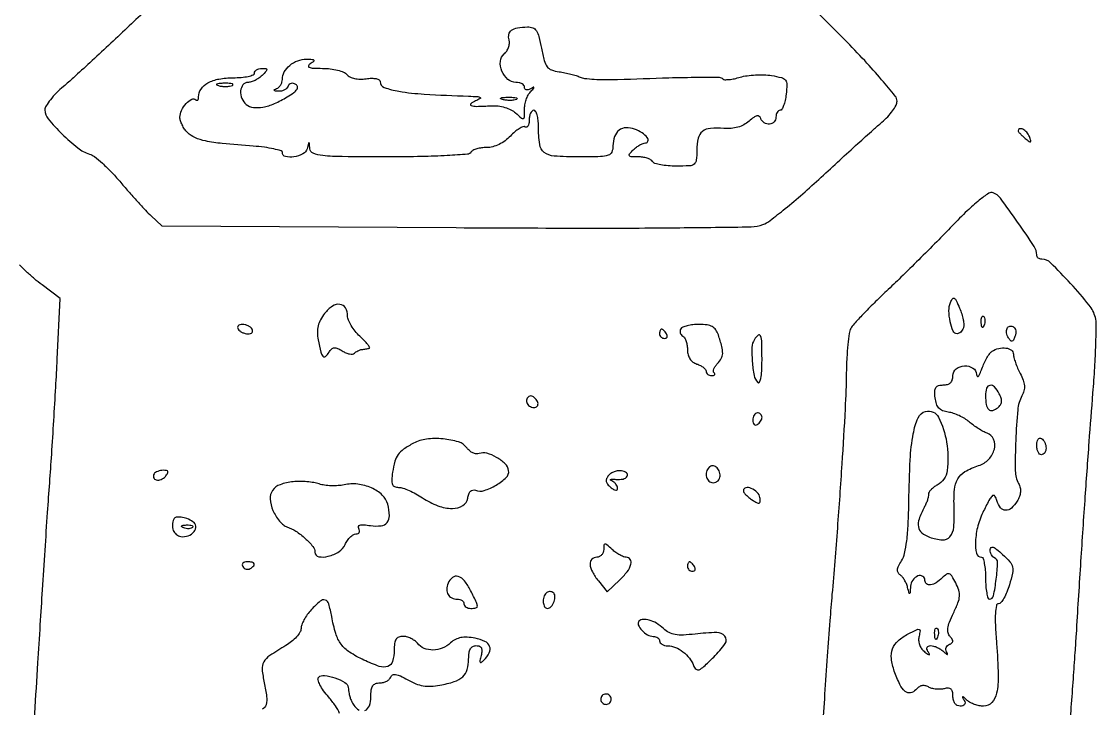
# Model space of a CAD drawing. Extents: x 0 to 5034, y 0 to 2560.
# Drawn here: x 1904 to 2134.8, y 607.5 to 755.1 of the extents above; entities that cross this region are included whole.
import ezdxf

# ---------------------------------------------------------------- set-up
doc = ezdxf.new("R2010")
doc.units = 0

msp = doc.modelspace()

# ---------------------------------------------------------------- linework, layer by layer
for points in [[(1930.493489, 757.257315, 0.007767), (1926.641687, 753.699961, -0.002122), (1922.651989, 749.930911, -0.002153), (1918.649181, 746.213729, -0.002093), (1915.139349, 743.009419, -0.008829), (1912.992791, 741.134011, 0.022676), (1911.464219, 739.722032, 0.027603), (1910.172882, 738.26297, 0.027997), (1909.245701, 736.945709, 0.140244), (1909, 736.086959, 0.176241), (1909.698402, 734.167123, 0.022997), (1912.693003, 730.912315, 0.026536), (1916.051706, 727.91883, 0.096381), (1918.572752, 726.597558, -0.093317), (1919.641266, 726.045802, -0.017473), (1921.337137, 724.624043, -0.018155), (1923.22574, 722.796574, -0.015727), (1925.072752, 720.749596, 0.004537), (1926.936883, 718.588317, 0.004275), (1928.876828, 716.417691, 0.004253), (1930.628451, 714.523811, 0.0148), (1931.805811, 713.344333), (1934.111622, 711.167211), (1997.305811, 710.799092, 0.001083), (2025.354607, 710.696471, 0.002902), (2045.331442, 710.782598, 0.001276), (2060.664741, 710.976831, 0.088304), (2063.186947, 711.465486, 0.071059), (2064.734749, 712.330047, 0.007654), (2067.967187, 714.873059, 0.009282), (2071.732666, 718.047639, 0.007351), (2075.686947, 721.613013, -0.001445), (2079.682219, 725.301824, -0.001592), (2083.572103, 728.849805, -0.00148), (2086.913989, 731.860548, -0.008111), (2088.75, 733.451906, 0.0294), (2089.993857, 734.626344, 0.032649), (2091.045312, 735.900219, 0.034596), (2091.784747, 737.091252, 0.122212), (2092, 737.958757, 0.171724), (2091.607753, 739.067162, 0.006195), (2088.695312, 742.57695, 0.010743), (2085.060781, 746.666729, 0.007257), (2080.75, 751.179331), (2069.5, 762.618937)], [(2128.981369, 602, 0.000861), (2129.419201, 607.754919, 0.000713), (2129.866116, 613.884375, 0.00072), (2130.259704, 619.504586, 0.00194), (2130.518151, 623.5, -0.000904), (2131.440525, 638.233373, -0.00106), (2132.37017, 652.202952, -0.00115), (2133.263994, 664.794309, -0.00197), (2134.075097, 675.292688, 0.00539), (2134.459427, 680.75331, 0.007056), (2134.68634, 685.750802, 0.005346), (2134.772271, 689.927864, 0.064033), (2134.58275, 691.526321, 0.109565), (2133.273244, 694.141952, 0.015143), (2129.273236, 698.770262, 0.011621), (2124.972708, 703.23888, 0.197854), (2123.124561, 704, -0.081217), (2122.695038, 704.070233, -0.091869), (2122.33034, 704.272978, -0.100705), (2122.086497, 704.57485, -0.120256), (2122, 704.929286, 0.146346), (2121.456789, 706.745448, 0.007164), (2117.899272, 711.995019, 0.007289), (2114.196566, 717.132585, 0.142279), (2112.655205, 718.302069, 0.243797), (2111.680596, 718.192594, 0.022408), (2109.657945, 716.702521, 0.021935), (2107.066259, 714.412875, 0.009715), (2103.842058, 711.179032, -0.003666), (2100.530903, 707.776627, -0.00238), (2096.655887, 703.889969, -0.002393), (2092.836272, 700.13132, -0.004543), (2089.719779, 697.148521, 0.005983), (2087.067871, 694.595705, 0.007651), (2084.690162, 692.178536, 0.006096), (2082.759852, 690.105141, 0.062571), (2082.08768, 689.148521, 0.085389), (2081.739985, 688.089253, 0.010763), (2081.437743, 685.689211, 0.012388), (2081.209048, 682.799401, 0.009996), (2081.102542, 679.68709, -0.009669), (2080.841219, 671.901554, -0.002883), (2080.144193, 660.031853, -0.002798), (2079.179376, 646.274725, -0.002498), (2078.026192, 632, 0.002588), (2077.572538, 626.371947, 0.001064), (2077.013243, 618.7375, 0.001053), (2076.447722, 610.54207, 0.001351), (2075.963705, 603, -0.000922)], [(1903.797366, 560.5), (1905.392489, 584.5, 0.00034), (1906.078709, 594.932089, 0.000254), (1906.822209, 606.44375, 0.000256), (1907.512122, 617.297806, 0.000583), (1908.01966, 625.5, -0.000803), (1908.486681, 632.99374, -0.000555), (1909.038183, 641.471875, -0.00056), (1909.586415, 649.619097, -0.00115), (1910.037712, 656, 0.001889), (1910.460966, 662.112805, 0.00114), (1910.918687, 669.360259, 0.001142), (1911.340572, 676.562647, 0.002002), (1911.652174, 682.524287), (1912.280632, 695.548573), (1908.390316, 698.493778, -0.014487), (1906.756688, 699.806683, -0.011439), (1905.064853, 701.317166, -0.011604), (1903.557743, 702.792996, -0.027963)], [(1977.733213, 607.05444, 0.199597), (1978.675851, 608.102624, 0.084806), (1979, 610, -0.030982), (1979.091598, 611.47682, -0.111619), (1979.409722, 612.358696, -0.162596), (1979.997497, 612.833911, -0.089622), (1980.916667, 613, 0.060615), (1981.6824, 613.093173, 0.061417), (1982.39982, 613.367188, 0.067618), (1982.963546, 613.771815, 0.119091), (1983.274211, 614.25, -0.190455), (1983.678405, 614.71507, -0.16168), (1984.32501, 614.81831, -0.073142), (1985.340047, 614.495088, -0.016926), (1986.927894, 613.651907, 0.035387), (1988.646011, 612.819289, 0.053478), (1990.245022, 612.370436, 0.053244), (1991.908035, 612.26983, 0.034705), (1993.82035, 612.491393, 0.032683), (1996.904924, 613.279253, 0.106289), (1998.718401, 614.334988, 0.137569), (1999.676729, 615.869017, 0.071364), (2000, 618.122445, -0.035291), (2000.091937, 619.423393, -0.092956), (2000.390452, 620.305008, -0.138293), (2000.900347, 620.813571, -0.128004), (2001.616631, 621, -0.089569), (2002.325014, 620.872075, -0.191242), (2002.730729, 620.505144, -0.138658), (2002.849619, 619.859399, -0.040595), (2002.672581, 618.85595, 0.012787), (2002.426918, 617.807721, 0.18218), (2002.485514, 617.434604, 0.45153), (2002.715342, 617.38649, 0.035894), (2003.245827, 617.845827, 0.07792), (2004.427758, 619.467311, 0.216094), (2004.494865, 620.844071, 0.192392), (2003.483838, 621.914044, 0.062112), (2001.367421, 622.59085, 0.031443), (1999.667113, 622.800326, 0.060893), (1998.302103, 622.715698, 0.072223), (1997.157415, 622.326491, 0.066), (1996.131266, 621.618794, -0.08521), (1994.338602, 620.480964, -0.095007), (1992.336348, 620.062353, -0.103425), (1990.456332, 620.422866, -0.121212), (1989, 621.5, 0.063393), (1988.385461, 622.074176, 0.044279), (1987.569265, 622.559375, 0.044533), (1986.687666, 622.890037, 0.067559), (1985.877555, 623, 0.0931), (1984.988127, 622.83294, 0.159144), (1984.409603, 622.358403, 0.110099), (1984.09263, 621.486997, 0.0324), (1984, 620.059017, -0.065836), (1983.67757, 617.620905, -0.251843), (1982.661023, 616.543603, -0.164132), (1980.819654, 616.551673, -0.027422), (1977.496375, 617.8967, -0.033881), (1974.430979, 619.599875, -0.090151), (1972.614072, 621.308506, -0.085844), (1971.465026, 623.598758, -0.028796), (1970.586312, 627.25, 0.023462), (1969.957675, 629.990225, 0.251033), (1969.194013, 630.786769, 0.263247), (1968.136127, 630.572057, 0.025393), (1966.174314, 628.685549, 0.032812), (1965.342222, 627.674458, 0.031667), (1964.638705, 626.55152, 0.033285), (1964.149334, 625.483954, 0.091068), (1964, 624.67085, -0.138886), (1963.777313, 623.884626, -0.04471), (1963.045312, 622.904287, -0.04062), (1961.993712, 621.90706, -0.035689), (1960.75, 621.044598, 0.014083), (1957.277384, 618.852239, 0.114885), (1956.005511, 617.488971, 0.155008), (1955.655716, 615.882496, 0.031971), (1956.114609, 612.98543, -0.023694), (1956.624594, 610.077902, -0.100059), (1956.495824, 608.321864, -0.192443), (1955.763559, 607.364374, -0.135232)], [(1972.296017, 606.410911, 0.051579), (1971.375235, 608.098138, 0.029952), (1969.953966, 609.919939, -0.024287), (1968.839243, 611.315927, -0.040275), (1968.05877, 612.603988, -0.049104), (1967.658873, 613.646966, -0.269612), (1967.8071, 614.2071, -0.236552), (1969.015062, 614.608523, -0.04725), (1971.290089, 614.056217, -0.047251), (1973.421204, 613.08651, -0.236243), (1974.125, 612.024751, 0.011023), (1974.315055, 610.708738, 0.035557), (1974.522105, 609.849849, 0.042688), (1974.826615, 609.115242, 0.021865), (1975.32433, 608.25, 0.118209), (1976.500621, 607.109984, 0.249694)]]:
    msp.add_lwpolyline(points, format="xyb")
for points in [[(2015.64182, 749.333065, 0.016922), (2016.225832, 746.667602, 0.09843), (2016.842876, 745.376289, 0.146514), (2017.788499, 744.675391, 0.053576), (2019.422938, 744.275695, -0.015594), (2020.657644, 744.071398, -0.013137), (2021.950525, 743.780337, -0.01334), (2023.116831, 743.452039, -0.035418), (2023.922938, 743.137642, 0.082707), (2024.900016, 742.859174, 0.012306), (2026.946113, 742.678671, 0.013567), (2029.395739, 742.58984, 0.011314), (2032, 742.625033, -0.001394), (2043.004724, 742.992188, -0.006328), (2049.419625, 743.107069, -0.004457), (2053.765437, 743.091147, -0.195646), (2054.589694, 742.743639, 0.197585), (2054.987382, 742.57772, 0.026103), (2055.918372, 742.621589, 0.027038), (2057.068421, 742.799334, 0.019606), (2058.325273, 743.115727, -0.037078), (2059.79708, 743.432042, -0.021172), (2061.608186, 743.605046, -0.021057), (2063.455201, 743.624972, -0.032559), (2065.04302, 743.471405, -0.021454), (2067.178023, 743.028804, -0.166722), (2068.018181, 742.481097, -0.172944), (2068.329071, 741.543504, -0.023477), (2068.183614, 739.447071, -0.024006), (2067.964754, 738.126348, -0.036677), (2067.637789, 737.012577, -0.041149), (2067.260592, 736.213676, -0.268011), (2066.890594, 736, 0.164855), (2066.55086, 735.884857, 0.095654), (2066.261612, 735.559375, 0.076716), (2066.066134, 735.073721, 0.057446), (2066, 734.5, -0.195258), (2065.595175, 733.502883, -0.18279), (2064.595971, 733.035062, -0.164566), (2063.454515, 733.326424, -0.166048), (2062.729433, 734.25, 0.15139), (2062.397045, 734.699255, 0.218953), (2061.920583, 734.796936, 0.101542), (2061.231813, 734.479982, 0.022981), (2060.22517, 733.66657, -0.059667), (2059.125732, 732.904051, -0.052292), (2057.828097, 732.381684, -0.049263), (2056.374926, 732.117594, -0.041841), (2054.814671, 732.121196, 0.041899), (2051.907677, 732.127572, 0.150154), (2050.202391, 731.447174, 0.168591), (2049.287354, 729.984532, 0.056308), (2049, 727.440983, -0.024918), (2048.892424, 725.283761, -0.20582), (2048.427346, 724.443706, -0.153605), (2047.419692, 724.070882, -0.012387), (2044.559017, 724, -0.02093), (2042.813184, 724.073113, -0.027868), (2041.241025, 724.29375, -0.027581), (2039.999702, 724.611109, -0.179846), (2039.5, 725, 0.133107), (2039.089218, 725.384655, 0.044707), (2038.325493, 725.70625, 0.040741), (2037.376577, 725.926192, 0.036597), (2036.369554, 726, -0.012069), (2034.907303, 726.035302, -0.236468), (2034.525878, 726.25, -0.336607), (2034.546588, 726.621571, -0.020085), (2035.357143, 727.5, -0.033818), (2036.014549, 728.074022, -0.032993), (2036.748586, 728.559375, -0.03482), (2037.449512, 728.896788, -0.095042), (2037.987588, 729, 0.331026), (2038.514317, 729.391636, 0.245213), (2038.373165, 730.130243, 0.083003), (2037.244289, 731.151533, 0.051842), (2035.647673, 731.954912, 0.099644), (2033.804338, 732.259888, 0.156593), (2032.306571, 731.721068, 0.146375), (2031.335791, 730.373023, 0.083551), (2031, 728.377555, -0.09914), (2030.729356, 727.02601, -0.219523), (2029.972625, 726.330399, -0.072628), (2028.298125, 726.049597, -0.005286), (2023.606989, 726, -0.016006), (2018.355068, 726.168163, -0.14828), (2016.250763, 726.956461, -0.199273), (2015.256611, 728.674574, -0.032803), (2015, 732.581787, 0.027684), (2014.927428, 733.891518, 0.043503), (2014.70625, 734.9959, 0.053878), (2014.385456, 735.771328, 0.274306), (2014, 736, 0.195654), (2013.618015, 735.844577, 0.086673), (2013.29375, 735.395164, 0.066561), (2013.073608, 734.729059, 0.0466), (2013, 733.940983, -0.040295), (2012.939247, 733.188356, -0.087243), (2012.748949, 732.64196, -0.163827), (2012.468253, 732.38728, -0.246214), (2012.14536, 732.410163, 0.234443), (2011.665427, 732.454928, 0.045342), (2010.860366, 732.05788, 0.03964), (2009.921851, 731.376401, 0.027338), (2008.971046, 730.46918, -0.046714), (2007.841027, 729.471563, -0.044516), (2006.527778, 728.682727, -0.04655), (2005.163918, 728.171065, -0.066567), (2003.884703, 728, 0.033325), (2002.780326, 727.926311, 0.038525), (2001.749196, 727.70625, 0.042099), (2000.924926, 727.385197, 0.141343), (2000.5, 727, -0.239746), (1999.784922, 726.564907, -0.004779), (1995.411477, 726.273878, -0.009511), (1989.917736, 726.065743, -0.004711), (1982.940983, 726, -0.002259), (1972.831615, 726.045665, -0.023306), (1968.668315, 726.277537, -0.067306), (1966.597973, 726.776837, -0.291225), (1965.883999, 727.75, 0.002113), (1965.801199, 728.923939, 0.392517), (1965.719237, 729, 0.339035), (1965.622879, 728.926177, 0.001923), (1965.310674, 727.75, -0.213496), (1964.420854, 726.641245, -0.079622), (1962.47874, 726.008575, -0.096212), (1960.668624, 726.073441, -0.349002), (1960, 726.914673, 0.331716), (1959.715268, 727.296628, 0.017828), (1958.164062, 727.699277, 0.022082), (1956.145863, 728.054357, 0.013661), (1953.75, 728.30123, -0.004979), (1947.060176, 728.873374, -0.027266), (1943.474273, 729.414571, -0.052644), (1941.23025, 730.132159, -0.092943), (1939.630282, 731.226861, -0.044145), (1939.00637, 731.971871, -0.036722), (1938.478895, 732.860837, -0.038191), (1938.116451, 733.75331, -0.07751), (1938, 734.5, -0.115492), (1938.341134, 735.957179, -0.067364), (1939.3512, 737.451303, -0.081823), (1940.529641, 738.401408, -0.337129), (1941.380952, 738.285714, 0.138892), (1941.615391, 738.15477, 0.260344), (1941.818155, 738.212202, 0.14801), (1941.957067, 738.471692, 0.049446), (1942, 738.904762, -0.157272), (1942.537664, 740.571831, -0.111204), (1944.020307, 741.886241, -0.081193), (1946.3782, 742.725083, -0.044972), (1949.428571, 743, 0.020614), (1951.180729, 743.07227, 0.03324), (1952.657143, 743.29375, 0.036106), (1953.730901, 743.611297, 0.312373), (1954, 744, -0.154765), (1954.120948, 744.381386, -0.09778), (1954.461607, 744.70625, -0.080164), (1954.97055, 744.925485, -0.061768), (1955.571429, 745, -0.025528), (1956.436048, 744.955828, -0.371025), (1956.630952, 744.75, -0.200518), (1956.50242, 744.395911, -0.010352), (1955.642857, 743.5, -0.045706), (1954.953005, 742.925927, -0.037117), (1954.121875, 742.440625, -0.03846), (1953.281635, 742.107533, -0.075276), (1952.571429, 742, 0.236903), (1951.529191, 741.476819, 0.144187), (1951.041077, 740.155804, 0.113409), (1951.302498, 738.518336, 0.12908), (1952.25, 737.248152, 0.140872), (1953.767123, 736.618767, 0.074276), (1955.822031, 736.690585, 0.057363), (1958.289193, 737.44787, 0.033503), (1961.037043, 738.876333, 0.019399), (1962.448326, 739.811432, 0.086004), (1963.142606, 740.519956, 0.215764), (1963.244635, 741.084993, 0.195135), (1962.892101, 741.566685, 0.076607), (1962.361728, 741.791335, 0.119928), (1961.868624, 741.795786, 0.138122), (1961.47609, 741.5792, 0.118131), (1961.225684, 741.177051, -0.116701), (1960.95095, 740.733046, -0.073734), (1960.459003, 740.36895, -0.06747), (1959.833123, 740.136786, -0.067051), (1959.166667, 740.078947, -0.019378), (1958.502419, 740.13627, -0.209411), (1958.276265, 740.271124, -0.436971), (1958.31184, 740.443361, -0.039934), (1958.75, 740.662281, 0.091625), (1959.227939, 740.966114, 0.065467), (1959.632812, 741.455631, 0.063796), (1959.906632, 742.048182, 0.076512), (1960, 742.654762, -0.129502), (1960.415984, 744.233921, -0.090061), (1961.602592, 745.657739, -0.084201), (1963.300745, 746.649016, -0.092), (1965.178571, 746.984687, -0.011259), (1966.402599, 746.949041, -0.208942), (1966.740979, 746.779876, -0.419924), (1966.714457, 746.515214, -0.025521), (1966, 746, 0.145259), (1965.628378, 745.566384, 0.432345), (1965.762892, 745.244729, 0.078826), (1966.657584, 745.06222, 0.010049), (1968.627555, 745.015313, -0.029355), (1970.28855, 744.911526, -0.03265), (1971.866784, 744.61393, -0.034598), (1973.159694, 744.184297, -0.12263), (1973.858575, 743.670407, 0.110257), (1974.511194, 743.165531, 0.056811), (1975.494729, 742.833784, 0.049584), (1976.689709, 742.698501, 0.039864), (1977.981019, 742.783906, -0.03057), (1979.165516, 742.884364, -0.055215), (1980.134414, 742.800022, -0.080646), (1980.781121, 742.558007, -0.269172), (1981, 742.180887, 0.313897), (1981.87826, 740.919767, 0.047543), (1985.016562, 740.087756, 0.026532), (1990.468313, 739.479635, 0.005655), (2000, 739.033942, -0.005739), (2001.948962, 738.942484, -0.134205), (2002.468591, 738.767289, -0.55662), (2002.459024, 738.509039, -0.025375), (2001.5, 738.025254, 0.060639), (2000.464049, 737.407653, 0.605978), (2000.532934, 737.023735, 0.082702), (2001.738282, 736.855565, 0.007259), (2004.82907, 736.982113, -0.04354), (2006.306432, 736.935431, -0.042303), (2007.768194, 736.634291, -0.0446), (2009.073073, 736.117842, -0.067492), (2010.07907, 735.428442, 0.009724), (2011.322389, 734.346483, 0.269696), (2011.731414, 734.27635, 0.300607), (2011.964609, 734.596368, 0.011425), (2012, 736.145012, -0.044192), (2012.091989, 737.183765, -0.035268), (2012.367188, 738.274442, -0.036416), (2012.770548, 739.254422, -0.071348), (2013.25, 739.946704, 0.004358), (2013.924927, 740.686678, 0.184745), (2014, 740.882924, 0.561535), (2013.904697, 740.941025, 0.009535), (2013.25, 740.587687, -0.065956), (2012.771491, 740.395318, -0.132257), (2012.367188, 740.400358, -0.182297), (2012.101717, 740.596402, -0.144512), (2012, 740.940983, 0.169442), (2011.859031, 741.345019, 0.094538), (2011.459651, 741.688914, 0.075165), (2010.864163, 741.921474, 0.055626), (2010.160515, 742, -0.18208), (2008.425238, 742.653587, -0.114689), (2007.148424, 744.43457, -0.118986), (2006.81505, 746.543895, -0.20218), (2007.625561, 748.104206, 0.075884), (2008.169777, 748.71651, 0.060396), (2008.558346, 749.511812, 0.061435), (2008.740362, 750.361151, 0.086256), (2008.675681, 751.132196, -0.115587), (2008.644528, 752.347653, -0.190615), (2009.201126, 753.194912, -0.114108), (2010.464759, 753.707868, -0.030394), (2012.64182, 753.921053, -0.102709), (2013.773492, 753.72929, -0.156034), (2014.541671, 753.105387, -0.083623), (2015.100923, 751.826507, -0.015884)], [(1946.269032, 741.307009, 0.037336), (1947.036634, 741.167106, 0.029507), (1947.880008, 741.127736, 0.030339), (1948.671085, 741.185595, 0.06278), (1949.269032, 741.344063, 0.31318), (1949.386009, 741.52287, 0.333666), (1949.257153, 741.684921, 0.052471), (1948.580113, 741.787295, 0.014395), (1947.5, 741.805051, 0.012823), (1946.431793, 741.764444, 0.080377), (1945.900903, 741.643467, 0.597527), (1945.883358, 741.48334, 0.087174)], [(2010.269032, 738.344063, -0.06278), (2009.671085, 738.185595, -0.030339), (2008.880008, 738.127736, -0.029507), (2008.036634, 738.167106, -0.037336), (2007.269032, 738.307009, -0.087174), (2006.883358, 738.48334, -0.597527), (2006.900903, 738.643467, -0.080377), (2007.431793, 738.764444, -0.012823), (2008.5, 738.805051, -0.014395), (2009.580113, 738.787295, -0.052471), (2010.257153, 738.684921, -0.333666), (2010.386009, 738.52287, -0.31318)], [(2118, 731.622445, 0.172995), (2118.07509, 731.411909, 0.015689), (2118.44735, 730.984529, 0.018888), (2118.939562, 730.492636, 0.013646), (2119.522892, 729.981001, 0.008807), (2120.382614, 729.292701, 0.27071), (2120.644403, 729.258808, 0.389672), (2120.735322, 729.458284, 0.012731), (2120.415903, 730.358556, 0.091143), (2119.856754, 731.274265, 0.089947), (2119.00624, 731.936277, 0.178047), (2118.321922, 732.025462, 0.350363)], [(2106.241557, 689.25, -0.057362), (2106.0023, 688.77199, -0.059455), (2105.66311, 688.367188, -0.066032), (2105.280111, 688.092186, -0.123331), (2104.912063, 688, -0.301491), (2104.055666, 688.568024, -0.047386), (2103.417055, 690.597936, -0.047891), (2103.148003, 692.939827, -0.098629), (2103.473157, 694.747764, -0.056101), (2103.889192, 695.534076, -0.405164), (2104.270124, 695.612151, -0.140947), (2104.702494, 695.122157, -0.010798), (2105.42955, 693.5, -0.025279), (2105.88117, 692.25976, -0.027477), (2106.190937, 691.014063, -0.028424), (2106.335116, 689.92776, -0.106548)], [(1969.078225, 692.372317, 0.041937), (1968.178798, 691.007526, 0.064925), (1967.670134, 689.692948, 0.064952), (1967.515708, 688.292291, 0.042012), (1967.685077, 686.667819, 0.010718), (1968.235614, 684.075886, 0.124248), (1968.709295, 683.161477, 0.415366), (1969.26719, 683.128946, 0.071415), (1970.02386, 684.02896, -0.062622), (1970.578192, 684.71224, -0.16801), (1971.139399, 684.970453, -0.131413), (1971.834356, 684.856149, -0.032587), (1972.861676, 684.308855, 0.03964), (1973.648451, 683.903834, 0.051837), (1974.422608, 683.670633, 0.062106), (1975.073614, 683.628289, 0.183597), (1975.475522, 683.808855, -0.047532), (1975.807049, 684.082703, -0.031434), (1976.232914, 684.333695, -0.031605), (1976.681982, 684.527024, -0.052), (1977.083333, 684.625, 0.003314), (1977.48154, 684.681992, 0.002463), (1977.920498, 684.75, 0.002489), (1978.333976, 684.818261, 0.005634), (1978.646023, 684.875, 0.515423), (1978.736023, 685.072362, 0.034007), (1978.325007, 685.68363, 0.027004), (1977.615858, 686.502124, 0.013863), (1976.646023, 687.452251, -0.035496), (1975.63348, 688.533872, -0.034848), (1974.777269, 689.754252, -0.036966), (1974.182955, 690.929389, -0.098903), (1974, 691.845262, 0.130798), (1973.546095, 693.550716, 0.240449), (1972.372593, 694.317243, 0.176654), (1970.73518, 693.911295, 0.078048)], [(2110.683114, 689.8125, -0.054073), (2110.461564, 689.395823, -0.470617), (2110.279315, 689.37858, -0.168741), (2110.137993, 689.670344, -0.018894), (2110.078947, 690.416667, -0.028489), (2110.089945, 691.112848, -0.077125), (2110.200665, 691.592839, -0.208169), (2110.385309, 691.77538, -0.296942), (2110.604167, 691.729167, -0.126455), (2110.797407, 691.402231, -0.060344), (2110.876576, 690.916927, -0.05415), (2110.839148, 690.359369, -0.051402)], [(1950.5, 689, 0.091204), (1950.846464, 688.617096, 0.053126), (1951.377112, 688.29375, 0.050746), (1951.99842, 688.074178, 0.059645), (1952.618034, 688, 0.069308), (1953.146634, 688.073627, 0.14379), (1953.495862, 688.29375, 0.190139), (1953.613866, 688.620091, 0.131946), (1953.5, 689, 0.091204), (1953.153536, 689.382904, 0.053126), (1952.622888, 689.70625, 0.050746), (1952.00158, 689.925822, 0.059645), (1951.381966, 690, 0.069308), (1950.853366, 689.926373, 0.14379), (1950.504138, 689.70625, 0.190139), (1950.386134, 689.379909, 0.131946)], [(2041, 688, 0.105053), (2041.081062, 687.618444, 0.099167), (2041.311086, 687.29375, 0.09642), (2041.654762, 687.076123, 0.093332), (2042.059017, 687, 0.108972), (2042.413961, 687.078288, 0.182303), (2042.6254, 687.29375, 0.161196), (2042.656512, 687.6179, 0.082592), (2042.5, 688, 0.029505), (2042.231006, 688.382774, 0.035638), (2041.933975, 688.70625, 0.038439), (2041.65171, 688.934461, 0.151918), (2041.440983, 689, 0.210953), (2041.272352, 688.92554, 0.081139), (2041.129539, 688.70625, 0.061769), (2041.032345, 688.382849, 0.042167)], [(2045.542705, 689.069098, 0.108373), (2045.401101, 688.665803, 0.099685), (2045.434921, 688.22714, 0.095498), (2045.639411, 687.820631, 0.090427), (2045.983688, 687.510081, -0.126886), (2046.37425, 687.103087, -0.046511), (2046.701458, 686.369231, -0.042388), (2046.924902, 685.462989, -0.039274), (2047, 684.508371, 0.064301), (2047.13406, 683.470234, 0.082654), (2047.527509, 682.593397, 0.08741), (2048.162398, 681.926873, 0.082182), (2049, 681.5, -0.039709), (2049.765398, 681.188321, -0.0497), (2050.4125, 680.777735, -0.058089), (2050.858844, 680.335507, -0.170109), (2051, 679.932612, 0.124301), (2051.08981, 679.576932, 0.100781), (2051.342708, 679.273955, 0.090553), (2051.720996, 679.070354, 0.078445), (2052.166667, 679, 0.053143), (2052.571831, 679.043185, 0.159886), (2052.80878, 679.181845, 0.258189), (2052.853788, 679.384153, 0.125392), (2052.714286, 679.619048, -0.206621), (2052.579794, 679.957844, -0.082764), (2052.678369, 680.457536, -0.063108), (2052.983803, 681.035763, -0.043371), (2053.461318, 681.604175, 0.073381), (2054.259993, 682.679347, 0.117116), (2054.552033, 683.780556, 0.072483), (2054.376145, 685.255987, 0.015228), (2053.621524, 687.75, 0.06993), (2053.074299, 688.843757, 0.117642), (2052.315265, 689.527218, 0.092872), (2051.195356, 689.890451, 0.032117), (2049.491629, 690, 0.025581), (2048.157856, 689.931718, 0.032313), (2046.940025, 689.726548, 0.033932), (2045.977366, 689.429452, 0.163956)], [(2117.317163, 687.384129, -0.029854), (2116.9802, 686.64177, -0.227867), (2116.680389, 686.419978, -0.268353), (2116.355474, 686.533274, -0.03936), (2115.92682, 687.118408, -0.095806), (2115.517896, 688.196475, -0.152732), (2115.646206, 689.165803, -0.23802), (2116.228674, 689.62606, -0.191013), (2117.025424, 689.484287, -0.142196), (2117.319872, 689.158376, -0.078711), (2117.477104, 688.641177, -0.067768), (2117.478786, 688.018371, -0.058511)], [(2061.35439, 686.764399, 0.129681), (2060.838472, 685.070526, 0.029142), (2060.900925, 682.029901, 0.028502), (2061.310902, 679.02932, 0.14487), (2062.082025, 677.55, 0.500647), (2062.45455, 677.597109, 0.081623), (2062.751405, 678.400876, 0.035439), (2062.943166, 679.990468, 0.012302), (2063, 682.3, 0.006419), (2062.950858, 686.127805, 0.082053), (2062.681546, 687.532572, 0.5113), (2062.164142, 687.677077, 0.086282)], [(2117, 683.614307, 0.06517), (2117.093704, 682.898435, 0.018289), (2117.424281, 681.817858, 0.018116), (2117.891498, 680.612145, 0.018168), (2118.444362, 679.444604, -0.031534), (2119.076916, 678.01097, -0.068294), (2119.334694, 676.836784, -0.081), (2119.247022, 675.768874, -0.062039), (2118.825542, 674.674022, 0.099568), (2117.915234, 671.655659, 0.013918), (2117.479056, 665.115927, 0.01287), (2117.39347, 658.545474, 0.120246), (2118.094471, 655.82348, -0.067203), (2118.434135, 654.913341, -0.076383), (2118.499672, 653.985505, -0.070937), (2118.281562, 653.026323, -0.048293), (2117.782311, 652.023032, -0.067935), (2116.551979, 650.54414, -0.19497), (2115.32346, 650.087158, -0.22449), (2114.246348, 650.635171, -0.088016), (2113.452843, 652.148577, 0.063775), (2112.992034, 653.140992, 0.44093), (2112.522711, 653.225492, 0.107005), (2111.909892, 652.505508, 0.006385), (2110.586535, 649.958575, 0.051223), (2109.363851, 646.749905, 0.053614), (2108.843197, 643.408791, 0.067851), (2109.070578, 640.83245, 0.350161), (2110.113499, 640, -0.324053), (2110.459242, 639.749631, -0.030707), (2110.73959, 638.678125, -0.030093), (2110.935999, 637.224917, -0.018545), (2111, 635.5, 0.018162), (2111.062677, 633.775059, 0.029503), (2111.255072, 632.321875, 0.02971), (2111.529446, 631.247441, 0.326228), (2111.868331, 631, 0.356299), (2112.713069, 631.689489, 0.02013), (2113.295047, 635.263052, 0.020187), (2113.588202, 638.882585, 0.329123), (2112.944069, 639.833333, -0.119704), (2112.582905, 640.068767, -0.067503), (2112.27732, 640.496784, -0.061231), (2112.070359, 641.041792, -0.060225), (2112, 641.623802, -0.215978), (2112.201729, 642.06903, -0.278236), (2112.634842, 642.146596, -0.080108), (2113.42691, 641.687383, -0.015598), (2114.676005, 640.599606, -0.025897), (2116.225177, 639.00627, -0.125645), (2116.791156, 637.890914, -0.110306), (2116.791, 636.567548, -0.017816), (2116.135864, 634.059137, -0.023466), (2115.58933, 632.504325, -0.03375), (2114.951666, 631.192371, -0.035824), (2114.315605, 630.245494, -0.230894), (2113.812331, 630, 0.358832), (2113.32504, 629.598605, 0.035004), (2113.124171, 627.970165, 0.025001), (2113.117071, 625.397212, 0.007371), (2113.361406, 621.459684, -0.011792), (2113.724716, 614.62838, -0.058191), (2113.39145, 610.794155, -0.135898), (2112.358344, 608.775838, -0.209893), (2110.591592, 608, -0.04881), (2109.653733, 608.091773, -0.036142), (2108.648186, 608.367188, -0.036891), (2107.727796, 608.770877, -0.065365), (2107.053296, 609.25, 0.004358), (2106.313322, 609.924927, 0.184745), (2106.117076, 610, 0.561535), (2106.058975, 609.904697, 0.009535), (2106.412313, 609.25, -0.087002), (2106.594432, 608.735807, -0.193826), (2106.506955, 608.337279, -0.175017), (2106.155725, 608.083715, -0.069806), (2105.559017, 608, -0.123006), (2104.936025, 608.155618, -0.112063), (2104.434139, 608.589418, -0.094618), (2104.109983, 609.267092, -0.064462), (2104, 610.116631, 0.048202), (2103.904474, 611.105214, 0.165941), (2103.587939, 611.656078, 0.18436), (2103.025611, 611.865008, 0.061801), (2102.142033, 611.747393, -0.053647), (2101.318524, 611.624122, -0.037596), (2100.38033, 611.655809, -0.038018), (2099.475131, 611.825132, -0.062402), (2098.753805, 612.117902, 0.07855), (2098.018056, 612.389332, 0.10365), (2097.305145, 612.382264, 0.099169), (2096.631951, 612.086331, 0.066652), (2096.012464, 611.515018, -0.174827), (2094.888857, 610.853783, -0.230272), (2093.757896, 611.163008, -0.10155), (2092.606209, 612.681624, -0.025988), (2091.414637, 615.543955, -0.056949), (2090.794018, 618.20975, -0.118454), (2091.049768, 620.315689, -0.122038), (2092.224986, 622.035218, -0.062533), (2094.388988, 623.526784, -0.006764), (2096.195541, 624.433235, -0.166034), (2096.743869, 624.50072, -0.397756), (2096.957798, 624.192702, -0.026427), (2096.720231, 623.038163, 0.07859), (2096.634521, 622.174549, 0.065435), (2096.807691, 621.267374, 0.065308), (2097.209953, 620.434061, 0.077621), (2097.795193, 619.786768, 0.00641), (2098.611823, 619.142508, 0.154018), (2098.882211, 619.043963, 0.572295), (2098.957399, 619.159971, 0.019115), (2098.632941, 619.75, -0.07217), (2098.41902, 620.260373, -0.178239), (2098.45892, 620.658201, -0.194905), (2098.74084, 620.912062, -0.087244), (2099.240983, 621, -0.071988), (2099.858591, 620.910616, -0.036346), (2100.596383, 620.632812, -0.035161), (2101.33123, 620.228431, -0.043731), (2101.946704, 619.75, 0.010436), (2102.52441, 619.235801, 0.14703), (2102.775561, 619.125308, 0.572316), (2102.851968, 619.225056, 0.031265), (2102.640474, 619.66459, -0.101972), (2102.488037, 620.144185, -0.115508), (2102.548356, 620.622327, -0.115355), (2102.814805, 621.024454, -0.101502), (2103.243769, 621.28959, 0.06743), (2103.780509, 621.573098, 0.221113), (2103.973107, 621.913444, 0.170939), (2103.858338, 622.346846, 0.038929), (2103.376339, 622.948661, -0.13078), (2102.954441, 623.733897, -0.09463), (2102.910295, 624.730898, -0.058245), (2103.269448, 626.076622, -0.01823), (2104.109827, 627.99118, 0.017953), (2105.086294, 630.212435, 0.075724), (2105.413045, 631.626335, 0.097686), (2105.262637, 632.886417, 0.041279), (2104.602489, 634.465091, 0.016961), (2103.757435, 635.967032, 0.168695), (2103.208425, 636.420276, 0.251181), (2102.617159, 636.339193, 0.039253), (2101.690429, 635.547572, -0.053677), (2100.406242, 634.513027, -0.106297), (2099.187226, 634.055439, -0.203672), (2098.358628, 634.271032, -0.232667), (2098, 635, 0.257381), (2097.514211, 635.8812, 0.240652), (2096.483677, 635.975053, 0.142104), (2095.356212, 635.093102, 0.144276), (2094.883999, 633.75, -0.002131), (2094.803788, 632.313325, -0.288921), (2094.706774, 632.178167, -0.452728), (2094.591688, 632.235837, -0.0028), (2094.268316, 633.5, 0.039603), (2093.993463, 634.318437, 0.034485), (2093.582211, 635.123849, 0.036037), (2093.105129, 635.801984, 0.080276), (2092.634318, 636.219487, -0.132953), (2092.203819, 636.68984, -0.146339), (2092.089736, 637.295382, -0.088417), (2092.323455, 638.105791, -0.0272), (2092.948664, 639.219487, 0.086004), (2093.616424, 640.824149, 0.024693), (2094.082378, 643.484673, 0.019297), (2094.39391, 647.123237, 0.00827), (2094.541633, 652, -0.00904), (2094.825458, 660.915838, -0.03322), (2095.480191, 666.519198, -0.055734), (2096.518722, 669.948172, -0.231397), (2098.111705, 671.318961, -0.353203), (2100.903599, 670.061201, -0.078083), (2102.637559, 664.696584, -0.069223), (2102.750375, 658.614192, -0.245771), (2100.612198, 655.5, 0.03914), (2099.892718, 655.043515, 0.045305), (2099.29045, 654.5, 0.050937), (2098.880344, 653.954099, 0.146454), (2098.763586, 653.5, -0.068327), (2098.714192, 652.993815, -0.021518), (2098.505943, 652.260624, -0.021046), (2098.200367, 651.453339, -0.021867), (2097.831472, 650.685103, 0.036231), (2096.727312, 648.2057, 0.132278), (2096.584973, 646.505159, 0.179698), (2097.318602, 645.26763, 0.079957), (2098.988296, 644.310519, 0.071671), (2101.717961, 643.706342, 0.240398), (2103.356569, 644.393566, 0.158036), (2104.193036, 646.43801, 0.02947), (2104.258575, 650.544291, -0.028351), (2104.31312, 654.518955, -0.113631), (2105.019581, 656.829725, -0.135484), (2106.589224, 658.377789, -0.047354), (2109.517857, 659.666405, 0.121015), (2111.686826, 661.028453, 0.130033), (2112.907209, 663.207189, 0.166523), (2112.74172, 665.323372, 0.208558), (2111.316971, 666.654698, -0.038085), (2110.478783, 667.025421, -0.017501), (2109.446235, 667.627024, -0.017216), (2108.398693, 668.339058, -0.022799), (2107.5, 669.06135, 0.043268), (2106.552022, 669.761445, 0.028213), (2105.353125, 670.405887, 0.02835), (2104.102753, 670.905479, 0.047331), (2103, 671.162338, -0.058114), (2101.78749, 671.472395, -0.116741), (2100.976202, 672.02609, -0.109448), (2100.467426, 672.911682, -0.047254), (2100.183578, 674.25, -0.030565), (2100.107494, 675.672156, -0.140684), (2100.338889, 676.455581, -0.189333), (2100.904395, 676.867753, -0.063986), (2101.933578, 677, 0.067396), (2102.847221, 677.123713, 0.125627), (2103.491697, 677.491964, 0.128696), (2103.871138, 678.116797, 0.072567), (2104, 679, -0.23227), (2104.714258, 680.454612, -0.153366), (2106.494711, 681.111687, -0.158051), (2108.293564, 680.624814, -0.241508), (2109.078947, 679.25, 0.143134), (2109.210603, 678.864903, 0.478163), (2109.439842, 678.849984, 0.084282), (2109.794167, 679.396068, 0.016127), (2110.228891, 680.5, -0.022362), (2110.71976, 681.702325, -0.023565), (2111.308424, 682.834564, -0.024044), (2111.905688, 683.756908, -0.090051), (2112.399944, 684.234687, -0.089371), (2113.837158, 684.860306, -0.091844), (2115.388168, 684.936552, -0.121762), (2116.556304, 684.474871, -0.242619)], [(2111, 674.666667, 0.041025), (2111.155694, 672.772334, 0.160756), (2111.693194, 671.746899, 0.267341), (2112.536032, 671.534601, 0.104632), (2113.636977, 672.113681, 0.07415), (2114.190213, 672.731826, 0.120528), (2114.425372, 673.392169, 0.103618), (2114.345153, 674.158602, 0.045184), (2113.943803, 675.105005, 0.05955), (2112.92005, 676.568661, 0.252494), (2111.948477, 676.919829, 0.292761), (2111.232633, 676.295244, 0.071062)], [(2012.596556, 674.156231, 0.105525), (2012.439393, 673.716563, 0.099247), (2012.470283, 673.240657, 0.096292), (2012.684746, 672.801911, 0.09291), (2013.050219, 672.468963, 0.116221), (2014.032006, 672.141241, 0.258096), (2014.731074, 672.448742, 0.251496), (2014.853466, 673.214666, 0.113251), (2014.296201, 674.103799, 0.053431), (2013.785686, 674.515485, 0.136091), (2013.335356, 674.655459, 0.169261), (2012.940704, 674.531428, 0.094625)], [(2061, 669.440983, 0.066118), (2061.073267, 668.889346, 0.138808), (2061.29375, 668.521475, 0.191142), (2061.620352, 668.392057, 0.139169), (2062, 668.5, 0.06081), (2062.382515, 668.806203, 0.051032), (2062.70625, 669.2129, 0.053229), (2062.926698, 669.653442, 0.089642), (2063, 670.059017, 0.105429), (2062.923444, 670.418051, 0.099231), (2062.70625, 670.723586, 0.096318), (2062.381732, 670.928382, 0.092995), (2062, 671, 0.153634), (2061.618621, 670.879982, 0.097988), (2061.29375, 670.542039, 0.080552), (2061.074545, 670.037096, 0.062283)], [(1988.165816, 664.493051, 0.02614), (1986.032391, 663.191723, 0.086891), (1984.861217, 662.048474, 0.089588), (1984.167292, 660.594972, 0.028867), (1983.669929, 658.25, 0.020319), (1983.48068, 656.546634, 0.111612), (1983.62008, 655.638355, 0.206007), (1984.087157, 655.167079, 0.096181), (1984.947691, 655, -0.080383), (1985.85319, 654.85348, -0.022542), (1987.195704, 654.339062, -0.022117), (1988.682616, 653.611203, -0.021646), (1990.110453, 652.75, 0.055724), (1993.405109, 651.05696, 0.089652), (1996.500055, 650.479292, 0.136779), (1998.745739, 651.091558, 0.226615), (1999.812305, 652.694706, -0.050862), (2000.030594, 653.575319, -0.109285), (2000.401539, 654.163935, -0.153063), (2000.895182, 654.425336, -0.13828), (2001.472048, 654.372353, 0.171797), (2003.347389, 654.323328, 0.055633), (2005.913743, 655.485706, 0.056185), (2008.078633, 657.127, 0.243546), (2008.587714, 658.603323, 0.16401), (2007.847886, 660.056705, 0.062723), (2006.016753, 661.4474, 0.062667), (2003.894064, 662.342568, 0.161462), (2002.252339, 662.26659, -0.125861), (2001.643988, 662.195701, -0.073575), (2000.934787, 662.400623, -0.065831), (2000.236583, 662.838016, -0.062157), (1999.660591, 663.449492, 0.1617), (1997.828397, 664.754193, 0.051956), (1994.510122, 665.407362, 0.051433), (1990.928521, 665.363524, 0.095397)], [(2124, 663.440983, -0.067639), (2123.925146, 662.890182, -0.08433), (2123.70625, 662.423289, -0.09965), (2123.38134, 662.111069, -0.142666), (2123, 662, -0.195654), (2122.618015, 662.155423, -0.086673), (2122.29375, 662.604836, -0.066561), (2122.073608, 663.270941, -0.0466), (2122, 664.059017, -0.047867), (2122.071541, 664.804599, -0.104212), (2122.29375, 665.33165, -0.181468), (2122.621877, 665.558599, -0.202618), (2123, 665.5, -0.08825), (2123.382836, 665.157656, -0.053305), (2123.70625, 664.640225, -0.051278), (2123.925833, 664.038022, -0.061875)], [(1932.439699, 657.902432, 0.224307), (1932.34949, 657.10226, 0.259634), (1932.912648, 656.594515, 0.153551), (1933.957775, 656.677327, 0.124203), (1934.870817, 657.344344, 0.031082), (1935.350581, 658.001551, 0.224487), (1935.398805, 658.379874, 0.276877), (1935.139755, 658.60512, 0.043901), (1934.440135, 658.666667, 0.045576), (1933.820558, 658.610073, 0.045718), (1933.222161, 658.442173, 0.049747), (1932.729936, 658.195636, 0.113856)], [(2030.031357, 657.537783, 0.074294), (2029.631214, 656.876867, 0.144673), (2029.564888, 656.269329, 0.125864), (2029.841147, 655.665405, 0.0497), (2030.487669, 655.010234, 0.032795), (2031.107893, 654.560714, 0.105316), (2031.584178, 654.385921, 0.240091), (2031.874776, 654.485259, 0.194951), (2032, 654.794222, 0.104116), (2031.907623, 655.233037, 0.06237), (2031.632812, 655.69196, 0.058449), (2031.227981, 656.100455, 0.063432), (2030.75, 656.391174, -0.080367), (2030.457861, 656.582632, -0.55478), (2030.4831, 656.719201, -0.104965), (2030.849897, 656.780608, -0.015847), (2031.596723, 656.724508, 0.076078), (2033.152096, 656.79485, 0.201622), (2034.055776, 657.406435, 0.403543), (2033.921191, 658.109292, 0.11773), (2032.793688, 658.559775, 0.071903), (2032.062715, 658.561361, 0.053293), (2031.2784, 658.362868, 0.053738), (2030.561511, 658.00614, 0.077396)], [(2051.63948, 659.306147, 0.128822), (2051.066992, 658.327196, 0.132661), (2051.05672, 657.20489, 0.15216), (2051.59764, 656.335619, 0.179946), (2052.5, 656, 0.095012), (2053.072549, 656.109789, 0.096907), (2053.559375, 656.423289, 0.098834), (2053.885271, 656.891133, 0.103216), (2054, 657.440983, 0.098073), (2053.782775, 658.537796, 0.128462), (2053.169706, 659.350022, 0.172865), (2052.37668, 659.618432, 0.194761)], [(1962.324471, 656.215311, 0.058636), (1959.506075, 655.582182, 0.156427), (1957.883166, 654.352403, 0.175462), (1957.384975, 652.513889, 0.077638), (1957.985851, 650.034158, 0.039835), (1958.587235, 648.857042, 0.038232), (1959.37502, 647.77289, 0.040732), (1960.221166, 646.928146, 0.099279), (1960.988768, 646.503565, -0.068378), (1962.89296, 645.598079, -0.038742), (1964.917324, 644.033882, -0.036812), (1966.549532, 642.323104, -0.173796), (1967, 641.066282, 0.363225), (1967.79791, 640.112826, 0.108196), (1969.844247, 640.191423, 0.079055), (1972.16677, 641.205635, 0.14803), (1973.487128, 642.75, -0.045676), (1973.962661, 643.610765, -0.050626), (1974.572593, 644.339062, -0.057051), (1975.218411, 644.838709, -0.136971), (1975.796145, 645, 0.094859), (1976.24871, 645.086639, 0.174677), (1976.526058, 645.331944, 0.172864), (1976.584844, 645.699917, 0.092676), (1976.416969, 646.134348, -0.212651), (1976.355271, 646.590249, -0.263765), (1976.657606, 646.883688, -0.083124), (1977.487499, 646.957592, -0.017172), (1978.95058, 646.793946, 0.061988), (1981.210771, 646.744414, 0.201028), (1982.501157, 647.447134, 0.182231), (1982.981027, 648.92056, 0.050104), (1982.620567, 651.375647, 0.145266), (1981.454408, 653.345947, 0.082423), (1979.122188, 654.885269, 0.075214), (1976.178229, 655.69614, 0.083904), (1973.239773, 655.552663, -0.036992), (1971.955257, 655.368693, -0.025504), (1970.4851, 655.343244, -0.025798), (1969.060609, 655.46501, -0.046861), (1967.923724, 655.731817, 0.039518), (1966.768188, 656.020936, 0.020013), (1965.279158, 656.209789, 0.019745), (1963.71748, 656.282695, 0.027757)], [(2059, 654.313871, 0.152138), (2059.124341, 653.914684, 0.037884), (2059.559287, 653.376441, 0.035219), (2060.175161, 652.808418, 0.029095), (2060.903957, 652.292053, 0.016139), (2061.959851, 651.679086, 0.200689), (2062.411458, 651.634876, 0.329883), (2062.624346, 651.923824, 0.035748), (2062.559481, 652.801506, 0.165443), (2061.983578, 653.926451, 0.092249), (2060.686981, 654.786636, 0.143967), (2059.513507, 654.923138, 0.365207)], [(1936.689105, 648.160933, 0.097449), (1936.372483, 646.947244, 0.112494), (1936.56633, 645.769604, 0.124326), (1937.224546, 644.875461, 0.136619), (1938.206312, 644.440225, 0.125106), (1939.781222, 644.60332, 0.134987), (1941.035321, 645.499504, 0.195111), (1941.391963, 646.666456, 0.235147), (1940.798558, 647.632852, 0.045896), (1939.505953, 648.283752, 0.061818), (1938.238266, 648.609177, 0.080629), (1937.226043, 648.575653, 0.236071)], [(1940.729167, 646.395833, -0.126455), (1940.402231, 646.202593, -0.060344), (1939.916927, 646.123424, -0.05415), (1939.359369, 646.160852, -0.051402), (1938.8125, 646.316886, -0.054073), (1938.395823, 646.538436, -0.470617), (1938.37858, 646.720685, -0.168741), (1938.670344, 646.862007, -0.018894), (1939.416667, 646.921053, -0.028489), (1940.112848, 646.910055, -0.077125), (1940.592839, 646.799335, -0.208169), (1940.77538, 646.614691, -0.296942)], [(2029, 641.654988, -0.08944), (2028.886061, 641.023125, -0.095161), (2028.559375, 640.486153, -0.099842), (2028.072255, 640.126897, -0.109544), (2027.5, 640, 0.204239), (2026.45066, 639.552708, 0.213158), (2026.071346, 638.496859, 0.108279), (2026.563979, 636.851159, 0.043548), (2027.884341, 634.894506), (2029.768681, 632.567444), (2032.367064, 635.033722, 0.037743), (2034.037174, 636.877462, 0.093858), (2034.863681, 638.490918, 0.221516), (2034.707106, 639.528637, 0.251365), (2033.828741, 640, -0.095833), (2033.254657, 640.111052, -0.030498), (2032.464346, 640.486153, -0.029174), (2031.614926, 641.021601, -0.028703), (2030.828741, 641.654988, 0.007828), (2029.68138, 642.661113, 0.177905), (2029.276247, 642.809975, 0.38433), (2029.049016, 642.605041, 0.025779)], [(1951.510081, 637.983688, 0.090427), (1951.820631, 637.639411, 0.095498), (1952.22714, 637.434921, 0.099685), (1952.665803, 637.401101, 0.108373), (1953.069098, 637.542705, 0.050477), (1953.838655, 638.13314, 0.315493), (1953.933879, 638.592818, 0.25701), (1953.519563, 638.914842, 0.039415), (1952.440983, 639, 0.067432), (1951.890269, 638.925389, 0.140899), (1951.524436, 638.701458, 0.190788), (1951.397824, 638.36964, 0.136093)], [(2047, 638, 0.105053), (2047.081062, 637.618444, 0.099167), (2047.311086, 637.29375, 0.09642), (2047.654762, 637.076123, 0.093332), (2048.059017, 637, 0.108972), (2048.413961, 637.078288, 0.182303), (2048.6254, 637.29375, 0.161196), (2048.656512, 637.6179, 0.082592), (2048.5, 638, 0.029505), (2048.231006, 638.382774, 0.035638), (2047.933975, 638.70625, 0.038439), (2047.65171, 638.934461, 0.151918), (2047.440983, 639, 0.210953), (2047.272352, 638.92554, 0.081139), (2047.129539, 638.70625, 0.061769), (2047.032345, 638.382849, 0.042167)], [(1995.603744, 634.409758, 0.080341), (1995.32148, 633.059453, 0.142552), (1995.586812, 631.963165, 0.158361), (1996.36872, 631.254892, 0.105871), (1997.559017, 631, -0.067639), (1998.109818, 630.925146, -0.08433), (1998.576711, 630.70625, -0.09965), (1998.888931, 630.38134, -0.142666), (1999, 630, 0.148195), (1999.115568, 629.618646, 0.098894), (1999.440625, 629.29375, 0.082425), (1999.926543, 629.074694, 0.064853), (2000.5, 629, 0.048659), (2001.579473, 629.105302, 0.363713), (2001.879001, 629.476735, 0.107079), (2001.697378, 630.244174, 0.004252), (2000.426758, 632.846362, 0.0517), (1999.119369, 634.903926, 0.148062), (1997.74312, 635.860605, 0.247598), (1996.526441, 635.649289, 0.137606)], [(2016.63948, 632.306147, 0.129546), (2016.135277, 631.441138, 0.086873), (2016.024079, 630.295693, 0.106073), (2016.304248, 629.34955, 0.274485), (2016.893011, 629, 0.223243), (2017.709738, 629.383783, 0.089221), (2018.332782, 630.48658, 0.092338), (2018.520017, 631.707762, 0.251406), (2018.095806, 632.440788, 0.085976), (2017.735573, 632.585524, 0.075821), (2017.331062, 632.609483, 0.077371), (2016.945359, 632.512383, 0.096382)], [(2036.576853, 626.243519, 0.312161), (2036.431801, 625.447513, 0.082444), (2037.190794, 624.312518, 0.070594), (2038.414848, 623.330934, 0.134541), (2039.622445, 623, -0.070908), (2040.148899, 622.924963, -0.086403), (2040.595343, 622.70625, -0.100269), (2040.893816, 622.381339, -0.136626), (2041, 622, 0.169034), (2041.133656, 621.615946, 0.092324), (2041.514062, 621.284408, 0.073748), (2042.080579, 621.054507, 0.055083), (2042.75, 620.968197, -0.092581), (2044.396888, 620.629541, -0.067075), (2046.024568, 619.694585, -0.064908), (2047.397594, 618.322721, -0.074393), (2048.298534, 616.703229, 0.124173), (2048.825633, 615.943001, 0.288248), (2049.482972, 615.839488, 0.086887), (2050.4997, 616.503336, 0.008407), (2052.625198, 618.558531, 0.039385), (2055.084415, 621.439006, 0.339285), (2055.042802, 623.02362, 0.232902), (2053.297722, 623.829664, 0.023906), (2048.633828, 623.489775, -0.01827), (2046.107236, 623.277001, -0.054132), (2044.372773, 623.382375, -0.074975), (2043.038899, 623.822196, -0.066947), (2041.835853, 624.648551, 0.044283), (2040.312893, 625.799253, 0.066117), (2038.795665, 626.488682, 0.08645), (2037.489492, 626.648823, 0.185826)], [(2100.683114, 622.8125, -0.054073), (2100.461564, 622.395823, -0.470617), (2100.279315, 622.37858, -0.168741), (2100.137993, 622.670344, -0.018894), (2100.078947, 623.416667, -0.028489), (2100.089945, 624.112848, -0.077125), (2100.200665, 624.592839, -0.208169), (2100.385309, 624.77538, -0.296942), (2100.604167, 624.729167, -0.126455), (2100.797407, 624.402231, -0.060344), (2100.876576, 623.916927, -0.05415), (2100.839148, 623.359369, -0.051402)], [(2028.552786, 610.08541, 0.099038), (2028.401684, 609.679226, 0.097945), (2028.417584, 609.244476, 0.097945), (2028.597789, 608.848514, 0.099038), (2028.91459, 608.552786, 0.099038), (2029.320774, 608.401684, 0.097945), (2029.755524, 608.417584, 0.097945), (2030.151486, 608.597789, 0.099038), (2030.447214, 608.91459, 0.099038), (2030.598316, 609.320774, 0.097945), (2030.582416, 609.755524, 0.097945), (2030.402211, 610.151486, 0.099038), (2030.08541, 610.447214, 0.099038), (2029.679226, 610.598316, 0.097945), (2029.244476, 610.582416, 0.097945), (2028.848514, 610.402211, 0.099038)]]:
    msp.add_lwpolyline(points, format="xyb", close=True)

doc.saveas('drawing.dxf')
